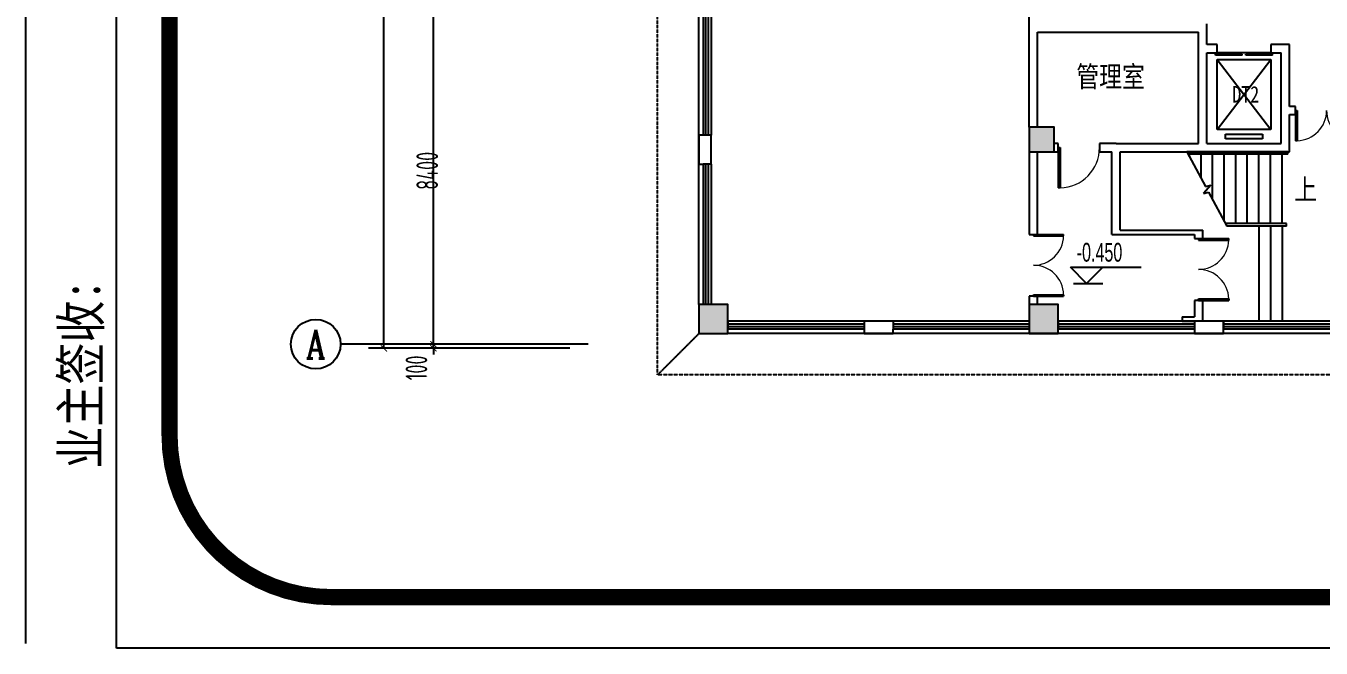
# Model space of a CAD drawing. Header units: inches. Extents: x -584 to 1446124, y -108140 to 99637.
# Drawn here: x 874424 to 905790, y -108140 to -93066 of the extents above; entities that cross this region are included whole.
import ezdxf
from ezdxf.enums import TextEntityAlignment as Align

# ---------------------------------------------------------------- set-up
doc = ezdxf.new("R2010")
doc.units = ezdxf.units.IN
doc.header["$MEASUREMENT"] = 0
doc.linetypes.add('DASH', pattern=[0.35, 0.25, -0.1])
for name, color, linetype in [('AXIS', 3, 'Continuous'), ('AXIS_TEXT', 7, 'Continuous'), ('COLUMN', 6, 'Continuous'), ('DIM_ELEV', 3, 'Continuous'), ('DIM_SYMB', 3, 'Continuous'), ('EVTR', 2, 'Continuous'), ('GROUND', 34, 'Continuous'), ('PUB_TEXT', 151, 'Continuous'), ('STAIR', 6, 'Continuous'), ('WALL', 7, 'Continuous'), ('WINDOW', 3, 'Continuous'), ('外框', 7, 'Continuous')]:
    doc.layers.add(name, color=color, linetype=linetype)
doc.styles.add('_TCH_AXIS', font='COMPLEX', dxfattribs={"bigfont": 'GBCBIG'})
doc.styles.add('_TCH_DIM', font='stylu.ttf')
doc.styles.add('_TCH_DIM_T3', font='TSSDENG', dxfattribs={"width": 0.64, "bigfont": 'TSSDCHN'})
doc.styles.add('COMPLEX', font='stylu.ttf')
doc.styles.get("Standard").update_dxf_attribs({"font": '', "width": 0.7, "height": 250})
doc.styles.add('宋体平面', font='', dxfattribs={"width": 0.8})
doc.styles.get('Standard').set_extended_font_data('NSimSun')
doc.styles.get('宋体平面').set_extended_font_data('SimSun')
doc.dimstyles.new('_TCH_ARCH&&150', dxfattribs={"dimtxt": 525, "dimasz": 150, "dimexe": 375, "dimexo": 450, "dimgap": 150, "dimtad": 1, "dimdec": 0, "dimzin": 0, "dimdsep": 46, "dimtxsty": '_TCH_DIM_T3', "dimblk": 'ARCHTICK', "dimcen": 0.09, "dimclrt": 7, "dimazin": 2, "dimtfac": 1, "dimtdec": 0, "dimtix": 1, "dimtmove": 2, "dimatfit": 3, "dimfxl": 0, "dimtolj": 1, "dimtzin": 0, "dimarcsym": 0})

# ---------------------------------------------------------------- blocks, each defined once
blk = doc.blocks.new('_ArchTick')
at = {"color": 0, "linetype": 'ByBlock', "const_width": 0.15}
blk.add_lwpolyline([(-0.5, -0.5), (0.5, 0.5)], dxfattribs=at)
blk = doc.blocks.new('*D133')
at = {"layer": 'AXIS', "color": 0, "lineweight": -2, "transparency": 16777216}
for p, q in [((884293, -100777), (884293, -100627)), ((887593, -100777), (883918, -100777)), ((887593, -100877), (883918, -100877)), ((884293, -100877), (884293, -100777)), ((884293, -100877), (884293, -101027))]:
    blk.add_line(p, q, dxfattribs=at)
at = {"layer": 'Defpoints', "color": 0, "transparency": 16777216}
for p in [(884293, -100777), (888043, -100777), (888043, -100877)]:
    blk.add_point(p, dxfattribs=at)
at = {"layer": 'AXIS', "color": 0, "lineweight": -2, "transparency": 16777216, "xscale": 150, "yscale": 150, "zscale": 150}
for p, rotation in [((884293, -100777), 270), ((884293, -100877), 90)]:
    blk.add_blockref('_ArchTick', p, dxfattribs=dict(at, rotation=rotation))
at = {"layer": 'AXIS', "color": 7, "transparency": 16777216, "insert": (883881, -101350), "char_height": 525, "attachment_point": 5, "rotation": 90, "style": '_TCH_DIM_T3'}
blk.add_mtext('\\A1;100', dxfattribs=at)
blk = doc.blocks.new('*D134')
at = {"layer": 'AXIS', "color": 0, "lineweight": -2, "transparency": 16777216}
for p, q in [((887593, -92377), (883918, -92377)), ((884293, -100777), (884293, -92377)), ((887593, -100777), (883918, -100777))]:
    blk.add_line(p, q, dxfattribs=at)
at = {"layer": 'Defpoints', "color": 0, "transparency": 16777216}
for p in [(884293, -92377), (888043, -92377), (888043, -100777)]:
    blk.add_point(p, dxfattribs=at)
at = {"layer": 'AXIS', "color": 0, "lineweight": -2, "transparency": 16777216, "xscale": 150, "yscale": 150, "zscale": 150}
for p, rotation in [((884293, -92377), 90), ((884293, -100777), 270)]:
    blk.add_blockref('_ArchTick', p, dxfattribs=dict(at, rotation=rotation))
at = {"layer": 'AXIS', "color": 7, "transparency": 16777216, "insert": (884143, -96577), "char_height": 525, "attachment_point": 5, "rotation": 90, "style": '_TCH_DIM_T3'}
blk.add_mtext('\\A1;8400', dxfattribs=at)
blk = doc.blocks.new('*D144')
at = {"layer": 'AXIS', "color": 0, "lineweight": -2, "transparency": 16777216}
for p, q in [((887593, -26877), (882718, -26877)), ((883093, -100877), (883093, -26877)), ((887593, -100877), (882718, -100877))]:
    blk.add_line(p, q, dxfattribs=at)
at = {"layer": 'Defpoints', "color": 0, "transparency": 16777216}
for p in [(883093, -26877), (888043, -26877), (888043, -100877)]:
    blk.add_point(p, dxfattribs=at)
at = {"layer": 'AXIS', "color": 0, "lineweight": -2, "transparency": 16777216, "xscale": 150, "yscale": 150, "zscale": 150}
for p, rotation in [((883093, -26877), 90), ((883093, -100877), 270)]:
    blk.add_blockref('_ArchTick', p, dxfattribs=dict(at, rotation=rotation))
at = {"layer": 'AXIS', "color": 7, "transparency": 16777216, "insert": (882943, -63877), "char_height": 525, "attachment_point": 5, "rotation": 90, "style": '_TCH_DIM_T3'}
blk.add_mtext('\\A1;74000', dxfattribs=at)
blk = doc.blocks.new('_FZH')
at = {"layer": 'WALL'}
blk.add_lwpolyline([(-0.5, -0.5), (0.5, -0.5), (0.5, 0.5), (-0.5, 0.5)], close=True, dxfattribs=at)
blk.add_solid([(-0.5, -0.5), (0.5, -0.5), (-0.5, 0.5), (0.5, 0.5)], dxfattribs=at)
blk = doc.blocks.new('$DorLib2D$00000002')
for p, q in [((-0.5, 0), (-0.5, 0.4875)), ((-0.475, 0.4875), (-0.5, 0.4875)), ((-0.475, 0), (-0.475, 0.4875)), ((0.475, 0), (0.475, 0.4875)), ((0.475, 0.4875), (0.5, 0.4875)), ((0.5, 0), (0.5, 0.4875)), ((-0.5, 0), (-0.475, 0)), ((0.5, 0), (0.475, 0))]:
    blk.add_line(p, q)
at = {"lineweight": 13}
for centre, start, end in [((-0.4875, 0), 0, 88.53072), ((0.4875, 0), 91.46928, 180)]:
    blk.add_arc(centre, 0.4875, start, end, dxfattribs=at)
blk = doc.blocks.new('$DORLIB2D$00000127')
at = {"color": 0}
for points in [[(-0.533, 0.795), (-0.533, 0.69)], [(-0.033, 0.795), (-0.533, 0.795)], [(-0.033, 0.795), (-0.033, 0.69)], [(0.533, 0.795), (0.033, 0.795)], [(0.033, 0.795), (0.033, 0.69)], [(0.533, 0.795), (0.533, 0.69)], [(-0.033, 0.69), (-0.533, 0.69)], [(0.5, 0.5), (-0.5, 0.5)], [(0.533, 0.69), (0.033, 0.69)]]:
    blk.add_lwpolyline(points, dxfattribs=at)
blk = doc.blocks.new('_AXISO')
blk.add_circle((0, 0), 0.5)
at = {"layer": 'AXIS_TEXT', "style": 'COMPLEX', "width": 1.041667}
blk.add_attdef('A', text='', height=0.56, dxfattribs=at).set_placement((-0.25, -0.28), (0.25, -0.28), align=Align.FIT)
blk = doc.blocks.new('$DorLib2D$00000001')
for p, q in [((0.45, 0.975), (0.5, 0.975)), ((0.45, 0), (0.45, 0.975)), ((0.5, 0), (0.5, 0.975)), ((0.5, 0), (0.45, 0))]:
    blk.add_line(p, q)
at = {"lineweight": 13}
blk.add_arc((0.475, 0), 0.975, 91.4693, 180, dxfattribs=at)
blk = doc.blocks.new('$TCHSYS$WIN2D')
for p, q in [((-0.5, 0.5), (0.5, 0.5)), ((-0.5, 0.5), (-0.5, -0.5)), ((0.5, 0.5), (0.5, -0.5)), ((0.5, 0.1667), (-0.5, 0.1667)), ((0.5, -0.1667), (-0.5, -0.1667)), ((-0.5, -0.5), (0.5, -0.5))]:
    blk.add_line(p, q)

msp = doc.modelspace()

# ---------------------------------------------------------------- linework, layer by layer
for p, q in [((890722.9, -99815.8), (890722.9, -86265.8)), ((906822.9, -100515.8), (891422.9, -100515.8))]:
    msp.add_line(p, q)
at = {"layer": 'AXIS'}
msp.add_line((888043.3, -100776.6), (882043.3, -100776.6), dxfattribs=at)
at = {"layer": 'COLUMN'}
for p, q in [((890822.9, -95715.8), (890722.9, -95715.8)), ((890722.9, -95715.8), (890722.9, -96415.8)), ((891022.9, -96415.8), (891022.9, -95715.8)), ((890722.9, -96415.8), (890822.9, -96415.8)), ((895422.9, -100215.8), (894722.9, -100215.8)), ((902722.9, -100215.8), (902722.9, -100515.8)), ((903422.9, -100215.8), (902722.9, -100215.8)), ((903422.9, -100515.8), (903422.9, -100215.8)), ((894722.9, -100415.8), (894722.9, -100515.8)), ((894722.9, -100515.8), (895422.9, -100515.8)), ((895422.9, -100515.8), (895422.9, -100415.8)), ((902722.9, -100515.8), (903422.9, -100515.8))]:
    msp.add_line(p, q, dxfattribs=at)
at = {"layer": 'DIM_ELEV'}
for p, q in [((900111.1, -99303.4), (899721.1, -98913.4)), ((899721.1, -98913.4), (901435.5, -98913.4)), ((900111.1, -99303.4), (900501.1, -98913.4)), ((899792.6, -99303.4), (900501.1, -99303.4))]:
    msp.add_line(p, q, dxfattribs=at)
at = {"layer": 'DIM_SYMB'}
msp.add_lwpolyline([(904982.9, -97015.8, 0, 0, 0), (903612.9, -97015.8, 120, 0, 0), (903162.9, -97015.8, 0, 0, 0)], format="xyseb", dxfattribs=at)
at = {"layer": 'EVTR'}
for p, q in [((903272.9, -95578.3), (903272.9, -93882.8)), ((903272.9, -93882.8), (904572.9, -93882.8)), ((903272.9, -95578.3), (904572.9, -93882.8)), ((903272.9, -93882.8), (904572.9, -95578.3)), ((904572.9, -93882.8), (904572.9, -95578.3)), ((904572.9, -95578.3), (903272.9, -95578.3)), ((903472.9, -95803.3), (903472.9, -95690.8)), ((903472.9, -95690.8), (904372.9, -95690.8)), ((904372.9, -95803.3), (903472.9, -95803.3)), ((904372.9, -95690.8), (904372.9, -95803.3))]:
    msp.add_line(p, q, dxfattribs=at)
at = {"layer": 'GROUND', "linetype": 'DASH'}
msp.add_line((890722.9, -100515.8), (889722.9, -101515.8), dxfattribs=at)
msp.add_lwpolyline([(906822.9, -101515.8), (889722.9, -101515.8), (889722.9, -86465.8)], dxfattribs=at)
at = {"layer": 'STAIR'}
for p, q in [((904842.9, -96115.8), (902537.9, -96115.8)), ((902537.9, -96115.8), (902989.7, -96954.3)), ((904982.9, -96115.8), (902537.9, -96115.8)), ((904982.9, -96175.8), (902570.2, -96175.8)), ((902602.9, -96236.4), (902602.9, -96175.8)), ((902882.9, -96756), (902882.9, -96175.8)), ((903162.9, -97275.6), (903162.9, -96175.8)), ((903442.9, -97795.2), (903442.9, -96175.8)), ((903722.9, -97855.8), (903722.9, -96175.8)), ((904002.9, -97855.8), (904002.9, -96175.8)), ((904282.9, -97855.8), (904282.9, -96175.8)), ((904562.9, -97855.8), (904562.9, -96175.8)), ((904842.9, -97855.8), (904842.9, -96175.8)), ((904982.9, -96175.8), (904982.9, -96115.8)), ((903121.1, -96923.2), (902942.2, -97124.1)), ((902942.2, -97124.1), (903065.5, -97094.9)), ((902989.7, -96954.3), (903121.1, -96923.2)), ((903065.5, -97094.9), (903507.9, -97915.8)), ((904952.9, -97855.8), (903475.5, -97855.8)), ((904952.9, -97915.8), (904952.9, -97855.8)), ((904842.9, -97915.8), (903507.9, -97915.8)), ((904952.9, -97915.8), (903507.9, -97915.8)), ((904282.9, -97915.8), (904282.9, -100215.8)), ((904562.9, -97915.8), (904562.9, -100215.8)), ((904842.9, -97915.8), (904842.9, -100215.8))]:
    msp.add_line(p, q, dxfattribs=at)
at = {"layer": 'WALL'}
for p, q in [((898722.9, -93115.8), (898722.9, -92365.8)), ((898722.9, -95515.8), (898722.9, -93115.8)), ((903022.9, -93115.8), (903022.9, -93015.8)), ((903022.9, -93515.8), (903022.9, -93115.8)), ((898922.9, -93215.8), (899322.9, -93215.8)), ((898922.9, -95515.8), (898922.9, -93215.8)), ((899322.9, -93215.8), (900522.9, -93215.8)), ((900522.9, -93215.8), (901722.9, -93215.8)), ((901722.9, -93215.8), (902822.9, -93215.8)), ((902822.9, -93615.8), (902822.9, -93215.8)), ((902822.9, -95915.8), (902822.9, -93615.8)), ((903272.9, -93515.8), (903022.9, -93515.8)), ((903022.9, -95915.8), (903022.9, -93715.8)), ((903022.9, -93715.8), (903272.9, -93715.8)), ((903272.9, -93715.8), (903272.9, -93515.8)), ((905022.9, -93515.8), (904572.9, -93515.8)), ((904572.9, -93515.8), (904572.9, -93715.8)), ((904572.9, -93715.8), (904822.9, -93715.8)), ((904822.9, -95115.8), (904822.9, -93715.8)), ((905022.9, -95015.8), (905022.9, -93515.8)), ((905172.9, -95015.8), (905022.9, -95015.8)), ((905172.9, -95215.8), (905172.9, -95015.8)), ((904822.9, -95915.8), (904822.9, -95115.8)), ((905022.9, -96115.8), (905022.9, -95215.8)), ((905022.9, -95215.8), (905172.9, -95215.8)), ((899422.9, -95915.8), (899322.9, -95915.8)), ((899422.9, -96115.8), (899422.9, -95915.8)), ((900822.9, -95915.8), (900422.9, -95915.8)), ((900422.9, -95915.8), (900422.9, -96115.8)), ((900822.9, -95915.8), (902822.9, -95915.8)), ((903022.9, -95915.8), (904822.9, -95915.8)), ((898722.9, -96115.8), (898722.9, -98115.8)), ((898922.9, -98115.8), (898922.9, -96115.8)), ((899322.9, -96115.8), (899422.9, -96115.8)), ((900422.9, -96115.8), (900722.9, -96115.8)), ((900722.9, -98115.8), (900722.9, -96115.8)), ((900922.9, -98015.8), (900922.9, -96115.8)), ((900922.9, -96115.8), (902922.9, -96115.8)), ((902922.9, -96115.8), (905022.9, -96115.8)), ((898722.9, -98115.8), (898922.9, -98115.8)), ((900722.9, -98115.8), (902722.9, -98115.8)), ((900922.9, -98015.8), (902922.9, -98015.8)), ((902722.9, -98115.8), (902722.9, -98215.8)), ((902922.9, -98215.8), (902922.9, -98015.8)), ((902722.9, -98215.8), (902922.9, -98215.8)), ((898922.9, -99615.8), (898722.9, -99615.8)), ((898722.9, -99615.8), (898722.9, -99815.8)), ((898922.9, -99815.8), (898922.9, -99615.8)), ((902922.9, -99715.8), (902722.9, -99715.8)), ((902722.9, -99715.8), (902722.9, -100115.8)), ((902922.9, -100215.8), (902922.9, -99715.8)), ((902422.9, -100115.8), (902722.9, -100115.8)), ((902422.9, -100115.8), (902422.9, -100215.8)), ((902422.9, -100215.8), (902722.9, -100215.8))]:
    msp.add_line(p, q, dxfattribs=at)
at = {"layer": '外框', "lineweight": -2}
for p, q in [((874423.9, -108032), (874423.9, -14282.7)), ((876614.6, -108139.7), (876614.6, -14282.7)), ((1010552, -108139.7), (876614.6, -108139.7))]:
    msp.add_line(p, q, dxfattribs=at)
at = {"layer": '外框', "lineweight": -2, "const_width": 391.5}
msp.add_lwpolyline([(881818.3, -106904.3), (1005149.3, -106904.3, 0.4142136), (1009064.5, -102989), (1009064.5, -19466.2, 0.4142136), (1005149.3, -15550.9), (881818.3, -15550.9, 0.4142136), (877903, -19466.2), (877903, -102989, 0.4142136)], format="xyb", close=True, dxfattribs=at)

# ---------------------------------------------------------------- block references
at = {"layer": 'AXIS'}
ref = msp.add_blockref('_AXISO', (881443.3, -100776.6), dxfattribs=dict(at, xscale=1200, yscale=1200, zscale=1200))
ref.add_attrib('A', 'A', dxfattribs={"layer": 'AXIS_TEXT', "height": 692.8, "style": '_TCH_AXIS', "width": 0.8}).set_placement((881205.8, -101123), (881680.8, -101123), align=Align.FIT)
at = {"layer": 'COLUMN'}
for p, xscale, yscale, zscale in [((899022.9, -95815.8), 599.9926758080255, 599.9939868345391, 599.9939868345391), ((891072.9, -100165.8), 700, 700, 700), ((899072.9, -100165.8), 700.0000000046566, 700.0000000006985, 700.0000000006985)]:
    msp.add_blockref('_FZH', p, dxfattribs=dict(at, xscale=xscale, yscale=yscale, zscale=zscale))
at = {"layer": 'WINDOW'}
for name, p, xscale, yscale, zscale, rotation in [('$TCHSYS$WIN2D', (890922.9, -94040.8), -3350, -200, -3350, 90), ('$TCHSYS$WIN2D', (890922.9, -98115.8), -3400, -200, -3400, 90), ('$DorLib2D$00000002', (898822.9, -98865.8), -1500, -1500, -1500, 89.99999999998218), ('$DorLib2D$00000002', (902822.9, -98965.8), -1500, -1500, -1500, 89.99999999998218)]:
    msp.add_blockref(name, p, dxfattribs=dict(at, xscale=xscale, yscale=yscale, zscale=zscale, rotation=rotation))
for name, p, xscale, yscale, zscale in [('$DORLIB2D$00000127', (903922.9, -93615.8), 1300, -200, 1300), ('$DorLib2D$00000002', (905922.9, -95115.8), -1500, -1500, -1500), ('$DorLib2D$00000001', (899922.9, -96015.8), -1000, -1000, -1000), ('$TCHSYS$WIN2D', (893072.9, -100315.8), -3300, 200, -3300), ('$TCHSYS$WIN2D', (897072.9, -100315.8), -3300, 200, -3300), ('$TCHSYS$WIN2D', (901072.9, -100315.8), -3300, 200, -3300), ('$TCHSYS$WIN2D', (905122.9, -100315.8), -3400, 200, -3400)]:
    msp.add_blockref(name, p, dxfattribs=dict(at, xscale=xscale, yscale=yscale, zscale=zscale))

# ---------------------------------------------------------------- texts
at = {"layer": 'PUB_TEXT', "style": '_TCH_DIM'}
for s, height, width, p in [('管理室', 506.38, 0.8, (899862.6, -94548.2)), ('上', 506.4, 0.8, (905140.4, -97278.3)), ('-0.450', 455, 0.64, (899871.2, -98776.9))]:
    msp.add_text(s, height=height, dxfattribs=dict(at, width=width)).set_placement(p)
at = {"layer": 'PUB_TEXT', "width": 0.8}
msp.add_text('DT2', height=398.73, dxfattribs=at).set_placement((903640.2, -94922.5))
at = {"layer": '外框', "lineweight": -2, "style": '宋体平面', "width": 0.8}
msp.add_text('业主签收:                                      土建签收:                                     水、电签收:', height=932.804, rotation=90, dxfattribs=at).set_placement((876217.6, -103792.1))

# ---------------------------------------------------------------- dimensions: what is measured, and where the dimension line sits
at = {"layer": 'AXIS'}
for p1, p2, distance, picture, middle in [((888043.3, -100876.6), (888043.3, -26876.6), 4950, '*D144', (882943.3, -63876.6)), ((888043.3, -100776.6), (888043.3, -92376.6), 3750, '*D134', (884143.3, -96576.6))]:
    dim = msp.add_aligned_dim(p1=p1, p2=p2, distance=distance, dimstyle='_TCH_ARCH&&150', dxfattribs=at)
    dim.commit()
    dim.dimension.update_dxf_attribs({"geometry": picture, "text_midpoint": middle})
dim = msp.add_linear_dim(base=(884293.3, -100776.6), p1=(888043.3, -100876.6), p2=(888043.3, -100776.6), angle=90, dimstyle='_TCH_ARCH&&150', dxfattribs=at)
dim.commit()
dim.dimension.update_dxf_attribs({"geometry": '*D133', "text_midpoint": (883880.8, -101349.7), "dimtype": 161})

doc.saveas('drawing.dxf')
